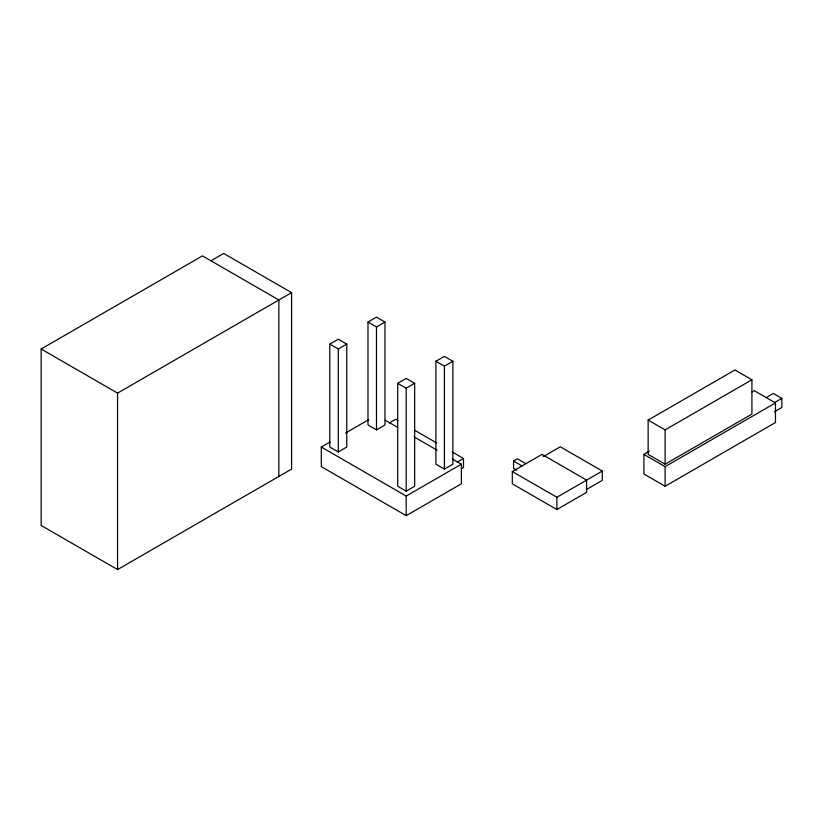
<?xml version="1.0" encoding="UTF-8"?>
<svg xmlns="http://www.w3.org/2000/svg" width="823" height="823" viewBox="0 0 823 823"><rect width="100%" height="100%" fill="white"/><g stroke="black" fill="none" stroke-linecap="round" stroke-linejoin="round"><path stroke-width="1.23" d="M210.935 260.788L223.671 253.433L291.589 292.638L291.589 469.089L117.555 569.567L41.15 525.455L41.15 349.003L202.448 255.881L278.853 299.994L278.853 476.445M41.15 349.003L117.555 393.116L291.589 292.638M329.786 344.107L338.284 339.21L346.771 344.107L346.771 447.033L338.284 451.94L329.786 447.033L329.786 344.107L338.284 349.003L346.771 344.107M367.994 322.05L376.481 317.153L384.969 322.05L384.969 424.977L376.481 429.884L367.994 424.977L367.994 322.05L376.481 326.947L384.969 322.05M397.704 383.312L406.192 378.415L414.679 383.312L414.679 486.249L406.192 491.146L397.704 486.249L397.704 383.312L406.192 388.219L414.679 383.312M435.902 361.266L444.399 356.359L452.887 361.266L452.887 464.193L444.399 469.089L435.902 464.193L435.902 361.266L444.399 366.163L452.887 361.266M452.557 459.1L461.374 464.193L461.374 483.801L406.192 515.651L321.299 466.641L321.299 447.033L330.126 441.941M345.578 433.021L368.755 419.637M389.217 422.929L395.585 419.246L397.807 420.532M457.135 462.135L463.493 458.462L463.493 467.464L461.374 468.699M321.299 447.033L406.192 496.053L461.374 464.193M516.731 470.221L513.552 468.38L513.552 461.024L517.441 458.781L525.928 463.678M512.307 471.538L542.028 454.389L586.593 480.118L586.593 492.37L556.883 509.53L512.307 483.801L512.307 471.538L556.883 497.277L602.302 471.054L602.302 480.365L586.377 489.551M543.293 456.59L560.278 446.786L602.302 471.054M648.143 420.08L734.939 369.969L751.913 379.773L751.913 414.082L665.118 464.193L648.143 454.389L648.143 420.08L665.118 429.884L751.913 379.773M752.047 391.943L754.259 390.668L775.482 402.92L775.482 422.528L665.118 486.249L643.895 473.997L643.895 454.389L649.419 451.199M765.935 397.756L773.363 393.466L781.85 398.363L781.85 407.478L774.422 411.767M774.422 402.653L781.85 398.363M643.895 454.389L665.118 466.641L775.482 402.92M513.552 461.024L522.039 465.931M414.514 430.182L436.776 443.031M452.362 452.033L463.493 458.462M385.298 420.265L397.427 427.271M413.969 436.818L437.116 450.191M665.118 429.884L665.118 464.193M665.118 466.641L665.118 486.249M556.883 497.277L556.883 509.53M444.399 366.163L444.399 469.089M406.192 388.219L406.192 491.146M406.192 496.053L406.192 515.651M376.481 326.947L376.481 429.884M338.284 349.003L338.284 451.94M117.555 393.116L117.555 569.567"/></g></svg>
